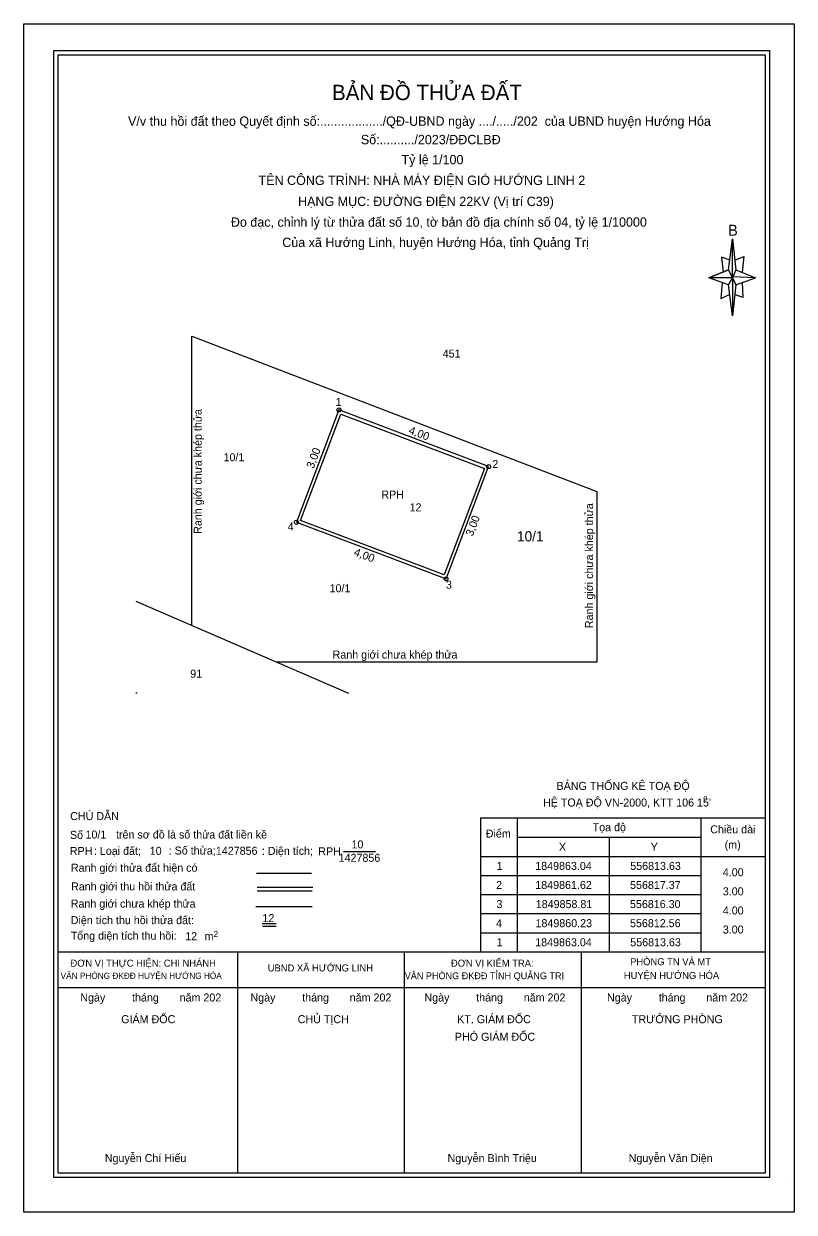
# Model space of a CAD drawing. Extents: x 554477 to 556972, y 1848154 to 1850269.
# Drawn here: x 556805.75 to 556825.01, y 1849842.98 to 1849872.69 of the extents above; entities that cross this region are included whole.
import ezdxf

# ---------------------------------------------------------------- set-up
doc = ezdxf.new("R2010")
doc.units = 0
for name, color, linetype in [('Level 10', 7, 'Continuous'), ('Level 13', 7, 'Continuous'), ('Level 16', 7, 'Continuous'), ('Level 18', 7, 'Continuous'), ('Level 2', 7, 'Continuous'), ('Level 21', 7, 'Continuous'), ('Level 27', 7, 'Continuous'), ('Level 5', 7, 'Continuous'), ('Level 50', 7, 'Continuous'), ('Level 55', 7, 'Continuous'), ('Level 56', 7, 'Continuous'), ('Level 6', 7, 'Continuous'), ('Level 67', 7, 'Continuous'), ('Level 68', 7, 'Continuous'), ('Level 73', 7, 'Continuous')]:
    doc.layers.add(name, color=color, linetype=linetype)

msp = doc.modelspace()

# ---------------------------------------------------------------- linework, layer by layer
at = {"layer": 'Level 10'}
msp.add_lwpolyline([(556817.367, 1849861.618), (556813.626, 1849863.035), (556812.563, 1849860.23), (556816.304, 1849858.813), (556817.367, 1849861.618)], dxfattribs=at)
at = {"layer": 'Level 13'}
msp.add_lwpolyline([(556813.739, 1849852.001), (556814.537, 1849852.001)], dxfattribs=at)
at = {"layer": 'Level 16'}
msp.add_line((556811.586, 1849851.105), (556812.97, 1849851.105), dxfattribs=at)
for points in [[(556809.947, 1849857.65), (556809.947, 1849864.881)], [(556817.264, 1849861.572), (556816.258, 1849858.916), (556812.667, 1849860.276), (556813.672, 1849862.932), (556817.264, 1849861.572)], [(556820.072, 1849860.998), (556820.072, 1849856.73), (556812.075, 1849856.73)], [(556808.581, 1849855.957), (556808.546, 1849855.957)], [(556812.956, 1849850.617), (556811.553, 1849850.617)]]:
    msp.add_lwpolyline(points, dxfattribs=at)
at = {"layer": 'Level 2'}
msp.add_line((556808.546, 1849858.256), (556813.861, 1849855.957), dxfattribs=at)
msp.add_lwpolyline([(556805.749, 1849872.69), (556825.005, 1849872.69), (556825.005, 1849842.979), (556805.749, 1849842.979)], close=True, dxfattribs=at)
at = {"layer": 'Level 21'}
for centre in [(556813.626, 1849863.035), (556817.367, 1849861.618), (556817.367, 1849861.618), (556812.563, 1849860.23), (556816.304, 1849858.813)]:
    msp.add_circle(centre, 0.05, dxfattribs=at)
at = {"layer": 'Level 27'}
for p, q in [((556824.276, 1849853.345), (556824.276, 1849849.49)), ((556817.164, 1849852.842), (556824.276, 1849852.842)), ((556817.164, 1849852.842), (556817.164, 1849849.49)), ((556818.082, 1849852.842), (556818.082, 1849849.49)), ((556822.67, 1849852.842), (556822.67, 1849849.49)), ((556818.082, 1849852.352), (556822.67, 1849852.352)), ((556820.376, 1849852.352), (556820.376, 1849849.49)), ((556817.164, 1849851.875), (556824.276, 1849851.875)), ((556817.164, 1849851.398), (556822.67, 1849851.398)), ((556817.164, 1849850.921), (556822.67, 1849850.921)), ((556817.164, 1849850.444), (556822.67, 1849850.444)), ((556817.164, 1849849.967), (556822.67, 1849849.967)), ((556817.164, 1849849.49), (556824.276, 1849849.49))]:
    msp.add_line(p, q, dxfattribs=at)
at = {"layer": 'Level 50'}
msp.add_line((556809.947, 1849864.881), (556820.072, 1849860.998), dxfattribs=at)
at = {"layer": 'Level 67'}
for p, q in [((556823.365, 1849866.539), (556823.465, 1849867.314)), ((556823.405, 1849866.777), (556823.186, 1849866.857)), ((556823.186, 1849866.857), (556823.226, 1849866.479)), ((556823.524, 1849866.777), (556823.743, 1849866.876)), ((556823.743, 1849866.876), (556823.703, 1849866.479)), ((556823.365, 1849866.539), (556822.869, 1849866.34)), ((556822.869, 1849866.34), (556823.365, 1849866.539)), ((556823.465, 1849866.34), (556823.365, 1849866.539)), ((556823.365, 1849866.539), (556823.544, 1849866.161)), ((556823.544, 1849866.539), (556824.041, 1849866.34)), ((556823.365, 1849866.161), (556822.869, 1849866.34)), ((556823.465, 1849866.34), (556822.869, 1849866.34)), ((556823.206, 1849866.221), (556823.167, 1849865.823)), ((556824.041, 1849866.34), (556823.465, 1849866.36)), ((556823.465, 1849866.36), (556823.465, 1849866.34)), ((556823.465, 1849866.34), (556823.544, 1849866.161)), ((556823.544, 1849866.161), (556824.041, 1849866.34)), ((556823.544, 1849866.161), (556824.041, 1849866.34)), ((556823.703, 1849866.221), (556823.723, 1849865.843)), ((556823.167, 1849865.823), (556823.385, 1849865.923)), ((556823.544, 1849866.161), (556823.465, 1849865.386)), ((556823.723, 1849865.843), (556823.524, 1849865.923)), ((556811.566, 1849851.453), (556812.94, 1849851.453)), ((556811.586, 1849851.012), (556812.961, 1849851.012)), ((556811.708, 1849850.197), (556812.057, 1849850.197)), ((556811.716, 1849850.127), (556812.058, 1849850.127)), ((556806.612, 1849849.49), (556824.276, 1849849.49)), ((556811.096, 1849843.962), (556811.096, 1849849.49)), ((556815.264, 1849843.962), (556815.264, 1849849.49)), ((556819.692, 1849843.962), (556819.692, 1849849.49)), ((556806.612, 1849848.596), (556824.276, 1849848.596)), ((556824.762, 1849843.747), (556824.762, 1849843.747)), ((556824.762, 1849843.747), (556824.762, 1849843.747)), ((556824.762, 1849843.747), (556824.762, 1849843.747))]:
    msp.add_line(p, q, dxfattribs=at)
for points in [[(556806.503, 1849872.019), (556824.384, 1849872.019), (556824.384, 1849843.846), (556806.503, 1849843.846)], [(556806.612, 1849871.91), (556824.276, 1849871.91), (556824.276, 1849843.955), (556806.612, 1849843.955)], [(556823.465, 1849867.314), (556823.544, 1849866.539), (556823.465, 1849866.34)], [(556823.465, 1849866.34), (556823.465, 1849865.386), (556823.365, 1849866.161)]]:
    msp.add_lwpolyline(points, close=True, dxfattribs=at)

# ---------------------------------------------------------------- texts
at = {"layer": 'Level 13'}
for s, p in [('10', (556813.94, 1849852.075)), ('RPH', (556813.11, 1849851.901)), ('1427856', (556813.618, 1849851.739))]:
    msp.add_text(s, height=0.2, dxfattribs=at).set_placement(p)
at = {"layer": 'Level 18'}
msp.add_text('RPH', height=0.2, dxfattribs=at).set_placement((556814.686, 1849860.82))
at = {"layer": 'Level 21'}
for s, p in [('1', (556813.543, 1849863.138)), ('1', (556813.543, 1849863.138)), ('2', (556817.459, 1849861.585)), ('4', (556812.347, 1849860.022)), ('3', (556816.3, 1849858.567))]:
    msp.add_text(s, height=0.2, dxfattribs=at).set_placement(p)
at = {"layer": 'Level 27'}
for s, p in [('Điểm', (556817.296, 1849852.345)), ('Tọa độ', (556819.967, 1849852.504)), ('Chiều dài', (556822.906, 1849852.451)), ('(m)', (556823.266, 1849852.067)), ('X', (556819.124, 1849852.014)), ('Y', (556821.418, 1849852.014)), ('1', (556817.567, 1849851.537)), ('1849863.04', (556818.532, 1849851.537)), ('556813.63', (556820.907, 1849851.537)), ('4.00', (556823.22, 1849851.378)), ('2', (556817.555, 1849851.06)), ('1849861.62', (556818.533, 1849851.06)), ('556817.37', (556820.902, 1849851.06)), ('3.00', (556823.22, 1849850.901)), ('3', (556817.562, 1849850.582)), ('1849858.81', (556818.545, 1849850.582)), ('556816.30', (556820.9, 1849850.582)), ('4.00', (556823.22, 1849850.423)), ('4', (556817.554, 1849850.105)), ('1849860.23', (556818.539, 1849850.105)), ('556812.56', (556820.901, 1849850.105)), ('3.00', (556823.22, 1849849.946)), ('1', (556817.567, 1849849.628)), ('1849863.04', (556818.532, 1849849.628)), ('556813.63', (556820.907, 1849849.628))]:
    msp.add_text(s, height=0.2, dxfattribs=at).set_placement(p)
at = {"layer": 'Level 5'}
for s, rotation, p in [('4,00', 339.257, (556815.353, 1849862.45)), ('3,00', 69.2573, (556812.99, 1849861.557)), ('3,00', 69.2573, (556816.97, 1849859.864)), ('4,00', 339.257, (556813.983, 1849859.405))]:
    msp.add_text(s, height=0.2, rotation=rotation, dxfattribs=at).set_placement(p)
msp.add_text('12', height=0.2, dxfattribs=at).set_placement((556815.392, 1849860.5))
at = {"layer": 'Level 55'}
msp.add_text('Ranh giới chưa khép thửa', height=0.2, rotation=90, dxfattribs=at).set_placement((556810.195, 1849859.938))
at = {"layer": 'Level 56'}
msp.add_text('Ranh giới chưa khép thửa', height=0.2, rotation=90, dxfattribs=at).set_placement((556819.978, 1849857.581))
msp.add_text('Ranh giới chưa khép thửa', height=0.2, dxfattribs=at).set_placement((556813.468, 1849856.82))
at = {"layer": 'Level 6'}
msp.add_text('12', height=0.2, dxfattribs=at).set_placement((556815.392, 1849860.5))
at = {"layer": 'Level 67'}
for s, height, p in [('BẢN ĐỒ THỬA ĐẤT', 0.38401, (556813.453, 1849870.781)), ('V/v thu hồi đất theo Quyết định số:................../QĐ-UBND ngày ..../...../202  của UBND huyện Hướng Hóa', 0.233918, (556808.355, 1849870.139)), ('Số:........../2023/ĐĐCLBĐ', 0.23392, (556814.174, 1849869.678)), ('Tỷ lệ 1/100', 0.23392, (556815.19, 1849869.176)), ('TÊN CÔNG TRÌNH: NHÀ MÁY ĐIỆN GIÓ HƯỚNG LINH 2', 0.23392, (556811.617, 1849868.66)), ('HẠNG MỤC: ĐƯỜNG ĐIỆN 22KV (Vị trí C39)', 0.23392, (556812.605, 1849868.133)), ('Đo đạc, chỉnh lý từ thửa đất số 10, tờ bản đồ địa chính số 04, tỷ lệ 1/10000', 0.23392, (556810.925, 1849867.616)), ('B', 0.274, (556823.351, 1849867.391)), ('Của xã Hướng Linh, huyện Hướng Hóa, tỉnh Quảng Trị', 0.23392, (556812.209, 1849867.108)), ('BẢNG THỐNG KÊ TOẠ ĐỘ', 0.2, (556819.065, 1849853.537)), ("HỆ TOẠ ĐỘ VN-2000, KTT 106 15'", 0.2, (556818.726, 1849853.121)), ('o', 0.139, (556822.733, 1849853.273)), ('CHÚ DẪN', 0.2, (556806.909, 1849852.782)), ('Ranh giới thửa đất hiện có', 0.2, (556806.927, 1849851.491)), ('Ranh giới thu hồi thửa đất', 0.2, (556806.931, 1849851.024)), ('Ranh giới chưa khép thửa', 0.2, (556806.923, 1849850.594)), ('Diện tích thu hồi thửa đất:', 0.2, (556806.923, 1849850.181)), ('Tổng diện tích thu hồi:', 0.2, (556806.923, 1849849.793)), ('ĐƠN VỊ THỰC HIỆN: CHI NHÁNH', 0.17544, (556806.917, 1849849.118)), ('ĐƠN VỊ KIỂM TRA:', 0.17544, (556816.426, 1849849.118)), ('PHÒNG TN VÀ MT', 0.17544, (556820.904, 1849849.154)), ('VĂN PHÒNG ĐKĐĐ HUYỆN HƯỚNG HÓA', 0.15409, (556806.67, 1849848.813)), ('UBND XÃ HƯỚNG LINH', 0.17544, (556811.846, 1849848.998)), ('VĂN PHÒNG ĐKĐĐ TỈNH QUẢNG TRỊ', 0.16963, (556815.27, 1849848.805)), ('HUYỆN HƯỚNG HÓA', 0.17544, (556820.747, 1849848.81)), ('Ngày         tháng       năm 202', 0.2, (556807.162, 1849848.247)), ('Ngày         tháng       năm 202', 0.2, (556811.414, 1849848.247)), ('Ngày         tháng       năm 202', 0.2, (556815.763, 1849848.247)), ('Ngày         tháng       năm 202', 0.2, (556820.326, 1849848.247)), ('GIÁM ĐỐC', 0.2, (556808.184, 1849847.705)), (' CHỦ TỊCH', 0.2, (556812.522, 1849847.705)), ('KT. GIÁM ĐỐC', 0.2, (556816.581, 1849847.705)), ('TRƯỞNG PHÒNG', 0.2, (556820.948, 1849847.705)), ('PHÓ GIÁM ĐỐC', 0.2, (556816.524, 1849847.265)), ('Nguyễn Chí Hiếu', 0.2, (556807.775, 1849844.232)), ('Nguyễn Bình Triệu', 0.2, (556816.342, 1849844.232)), ('Nguyễn Văn Diện', 0.2, (556820.868, 1849844.232))]:
    msp.add_text(s, height=height, dxfattribs=at).set_placement(p)
at = {"layer": 'Level 68'}
for s, height, p in [('Số ', 0.2, (556806.904, 1849852.313)), ('10/1', 0.2, (556807.292, 1849852.321)), ('trên sơ đồ là số thửa đất liền kề', 0.2, (556808.055, 1849852.321)), ('RPH', 0.2, (556806.9, 1849851.91)), (': Loại đất;', 0.2, (556807.502, 1849851.913)), ('10', 0.2, (556808.897, 1849851.914)), (': Số thửa; ', 0.2, (556809.371, 1849851.921)), ('1427856', 0.2, (556810.55, 1849851.915)), (' : Diện tích;', 0.2, (556811.625, 1849851.913)), ('12', 0.2, (556811.714, 1849850.231)), ('12', 0.2, (556809.784, 1849849.779)), ('m', 0.2, (556810.268, 1849849.779)), ('2', 0.15, (556810.495, 1849849.863))]:
    msp.add_text(s, height=height, dxfattribs=at).set_placement(p)
at = {"layer": 'Level 73'}
for s, height, p in [('451', 0.2, (556816.22, 1849864.345)), ('10/1', 0.2, (556810.742, 1849861.754)), ('10/1', 0.2544, (556818.077, 1849859.75)), ('10/1', 0.2, (556813.392, 1849858.478)), ('91', 0.2, (556809.91, 1849856.342))]:
    msp.add_text(s, height=height, dxfattribs=at).set_placement(p)

doc.saveas('drawing.dxf')
